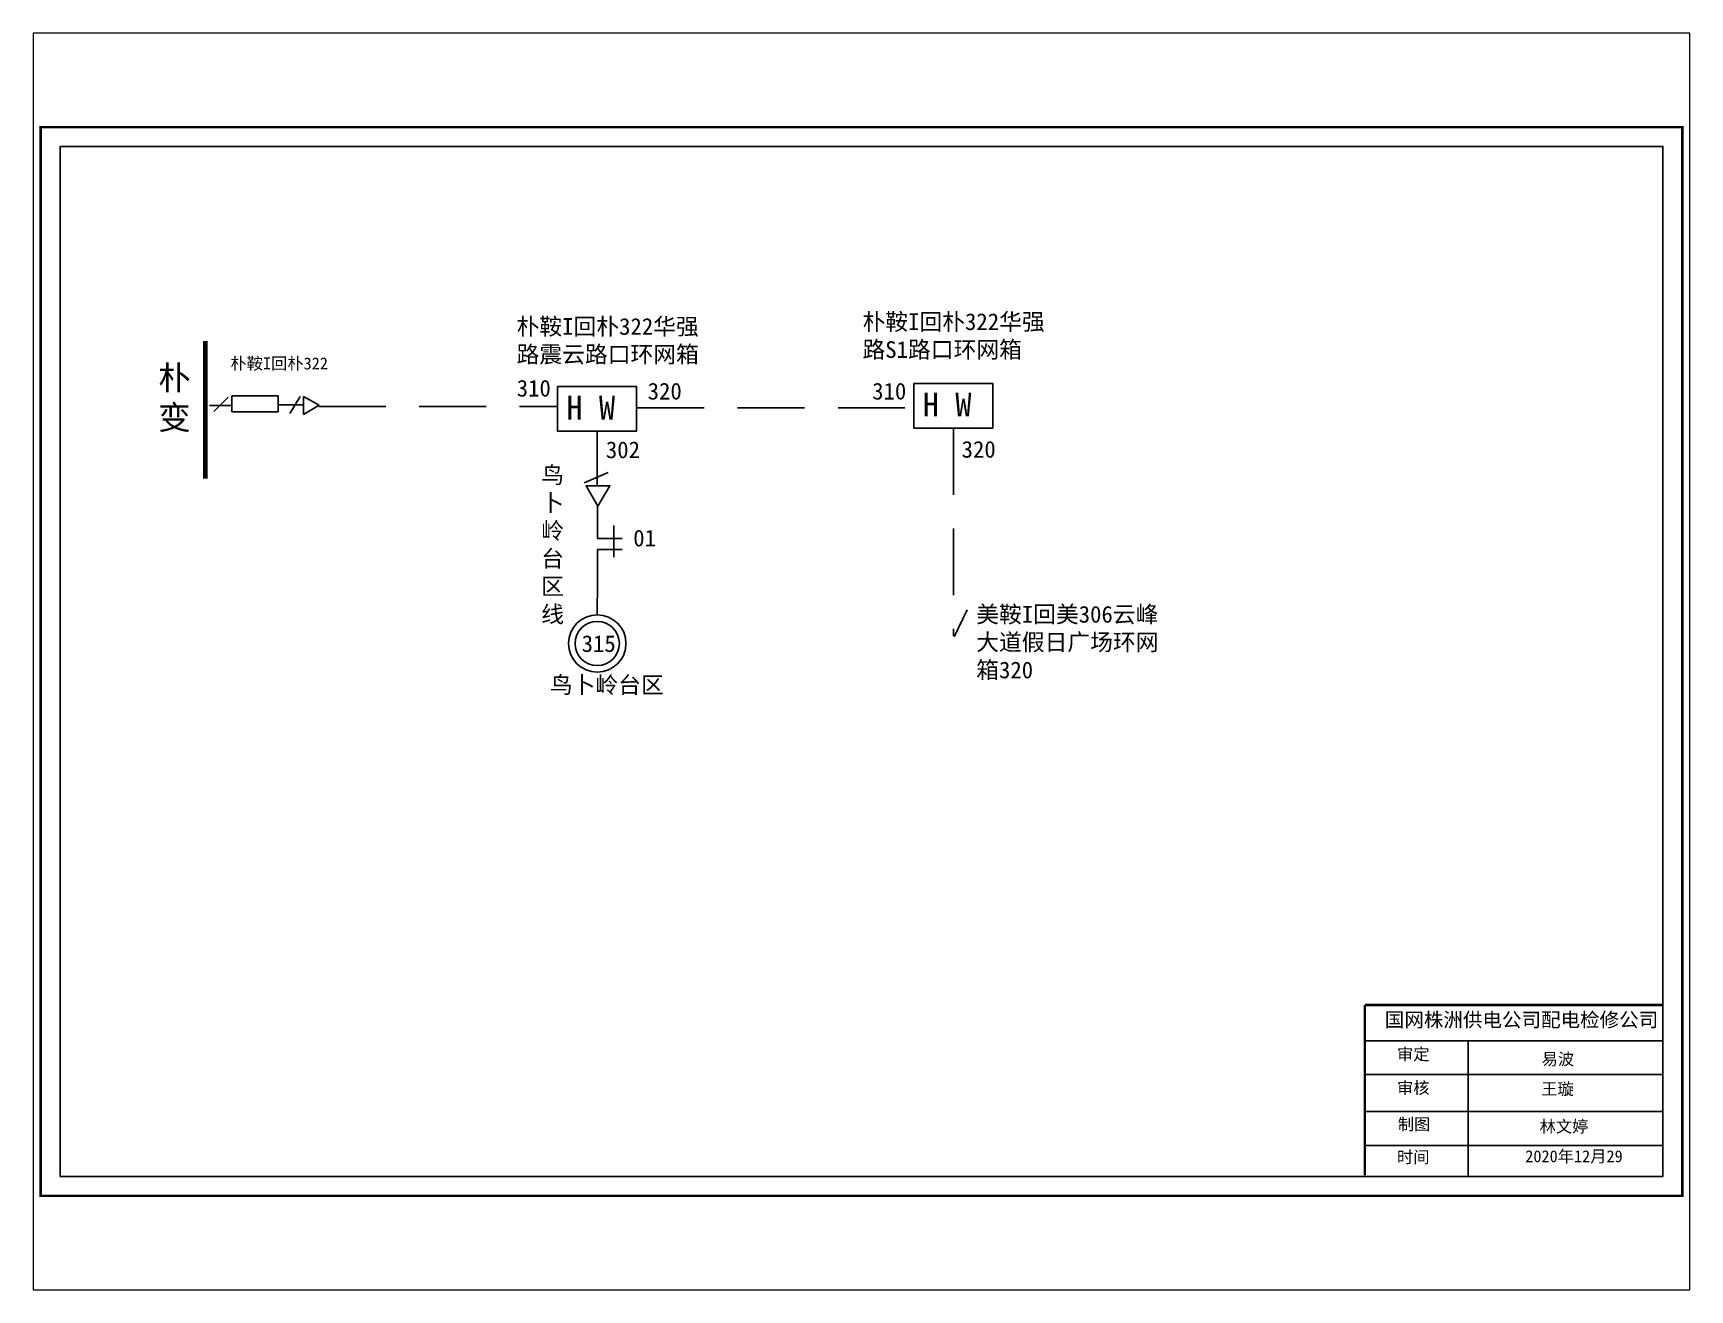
# Paper-space layout '布局1' of a CAD drawing. Extents: x 26 to 231, y 20 to 176.
# The model-space entities are those that its viewports show. They can reach past a viewport. Long polylines and large blocks are cut down to what shows.
import ezdxf

# ---------------------------------------------------------------- set-up
doc = ezdxf.new("R2010")
doc.units = 0
doc.header["$LTSCALE"] = 0.774411
doc.linetypes.add('ACAD_ISO02W100', pattern=[15, 12, -3])
doc.linetypes.add('DASHED2', pattern=[9.525, 6.35, -3.175])
doc.layers.get('0').update_dxf_attribs({"linetype": 'CONTINUOUS'})
doc.layers.add('MiniCADViewLayer', color=7, linetype='CONTINUOUS')
doc.styles.get("Standard").update_dxf_attribs({"font": '', "height": 2.5})
doc.styles.add('字体', font='KTGB2312.ttf', dxfattribs={"height": 2.5})
doc.styles.get('Standard').set_extended_font_data('SimSun')

msp = doc.modelspace()

# ---------------------------------------------------------------- linework, layer by layer
at = {"linetype": 'ACAD_ISO02W100'}
msp.add_line((152.65, 222.42), (147.97, 222.42), dxfattribs=at)
at = {"linetype": 'Continuous'}
for p, q in [((151.89, 224.15), (148.9, 221.15)), ((162.35, 222.6), (167.6, 222.6)), ((164.81, 220.73), (167, 224.35)), ((167.71, 220.58), (167.71, 224.35)), ((167.71, 224.35), (170.94, 222.53)), ((170.94, 222.53), (167.71, 220.58)), ((390.11, 89.29), (452.47, 89.29)), ((411.75, 89.28), (411.75, 60.95)), ((390.11, 82.19), (452.47, 82.19)), ((390.11, 74.44), (452.47, 74.44)), ((390.11, 67.33), (452.47, 67.33))]:
    msp.add_line(p, q, dxfattribs=at)
at = {"linetype": 'DASHED2'}
for p, q in [((170.9, 222.23), (220.89, 222.23)), ((237.62, 221.97), (295.35, 221.97)), ((229.18, 217.08), (229.18, 205.67))]:
    msp.add_line(p, q, dxfattribs=at)
for p, q in [((231.52, 208.36), (226.5, 206.23)), ((229.31, 201.5), (229.31, 194.54)), ((229.31, 194.54), (234.48, 194.54)), ((232.71, 190.67), (232.71, 197.31)), ((229.24, 192.24), (234.48, 192.24)), ((229.25, 192.21), (229.25, 185.64)), ((229.26, 185.64), (229.23, 178.57))]:
    msp.add_line(p, q)
at = {"color": 7, "linetype": 'DASHED2'}
msp.add_line((304.02, 173.97), (306.75, 179.59), dxfattribs=at)
at = {"linetype": 'Continuous', "const_width": 0.5}
msp.add_lwpolyline([(112.61, 280.77), (456.59, 280.77), (456.59, 56.8), (112.61, 56.8)], close=True, dxfattribs=at)
at = {"linetype": 'Continuous'}
for points in [[(116.66, 276.72), (452.54, 276.72), (452.54, 60.85), (116.66, 60.85)], [(220.89, 226.39), (237.46, 226.39), (237.46, 217.08), (220.89, 217.08)], [(295.56, 227.02), (312.13, 227.02), (312.13, 217.71), (295.56, 217.71)]]:
    msp.add_lwpolyline(points, close=True, dxfattribs=at)
for points, const_width in [([(147.1, 235.92), (147.12, 207.1)], 1), ([(390.07, 96.79), (390.07, 61.07)], 0.5), ([(390.11, 96.79), (452.47, 96.79)], 0.5)]:
    msp.add_lwpolyline(points, dxfattribs=dict(at, const_width=const_width))
at = {"linetype": 'ACAD_ISO02W100'}
msp.add_lwpolyline([(162.34, 224.43), (162.34, 221.09), (152.65, 221.09), (152.65, 224.43)], close=True, dxfattribs=at)
msp.add_lwpolyline([(229.38, 201.31), (231.87, 205.61), (226.9, 205.61)], close=True)
for radius in [6.02, 4.64]:
    msp.add_circle((229.23, 172.55), radius)
at = {"layer": 'MiniCADViewLayer', "color": 7, "linetype": 'DASHED2'}
msp.add_line((303.85, 217.71), (303.85, 174.13), dxfattribs=at)

# ---------------------------------------------------------------- texts
at = {"linetype": 'Continuous', "attachment_point": 1, "style": '字体'}
for s, insert, char_height, width in [('{\\fSimSun|b0|i0|c134|p2;朴鞍I回朴322华强路震云路口环网箱}', (212.33, 240.75), 3.5, 40.8871), ('{\\fSimSun|b0|i0|c134|p2;朴鞍I回朴322华强路S1路口环网箱}', (284.81, 241.75), 3.5, 40.8871), ('{\\fSimSun|b0|i0|c134|p2;朴鞍I回朴322}', (152.36, 232.5), 2.5, 22.8827), ('{\\fSimSun|b0|i0|c134|p2;朴变}', (137.23, 230.76), 5, 7.1977), ('{\\fSimSun|b0|i0|c134|p2;310}', (212.36, 227.81), 3.5, 10.1034), ('{\\fSimSun|b0|i0|c134|p2;320}', (239.8, 227.19), 3.5, 10.1034), ('{\\fSimSun|b0|i0|c134|p2;310}', (286.84, 227.19), 3.5, 10.1034), ('{\\fSimSun|b0|i0|c134|p2;H W}', (222.78, 224.5), 5, 13.4186), ('{\\fSimSun|b0|i0|c134|p2;H W}', (297.45, 225.13), 5, 13.4186), ('{\\fSimSun|b0|i0|c134|p2;302}', (231.04, 214.9), 3.5, 10.1034), ('{\\fSimSun|b0|i0|c134|p2;01}', (236.77, 196.4), 3.5, 10.1034), ('{\\fSimSun|b0|i0|c134|p2;美鞍I回美306云峰大道假日广场环网箱320}', (308.64, 180.43), 3.5, 40.8871), ('{\\fSimSun|b0|i0|c134|p2;315}', (225.96, 174.28), 3.5, 10.1034)]:
    msp.add_mtext(s, dxfattribs=dict(at, insert=insert, char_height=char_height, width=width))
at = {"color": 7, "linetype": 'Continuous', "true_color": 0xffffff, "attachment_point": 1, "style": '字体'}
for s, insert, char_height, width in [('{\\fSimSun|b0|i0|c134|p2;320}', (305.58, 215), 3.5, 10.1034), ('{\\fSimSun|b0|i0|c134|p2;鸟卜岭台区\\P线}', (217.49, 209.62), 3.5, 6.5311), ('{\\fSimSun|b0|i0|c134|p2;鸟卜岭台区}', (219.3, 165.63), 3.5, 30.7815), ('国网株洲供电公司配电检修公司', (394.25, 95.19), 3, 82.0179), ('{\\fSimSun|b0|i0|c134|p2;易波}', (427.11, 86.71), 2.5, 23.4615)]:
    msp.add_mtext(s, dxfattribs=dict(at, insert=insert, char_height=char_height, width=width))
at = {"linetype": 'Continuous', "char_height": 2.5, "width": 23.4615, "attachment_point": 1}
for s, insert in [('审定', (396.8, 87.73)), ('审核', (396.8, 80.67)), ('制图', (396.97, 73.05)), ('林文婷', (426.68, 72.58)), ('时间', (396.8, 66.16))]:
    msp.add_mtext(s, dxfattribs=dict(at, insert=insert))
at = {"color": 7, "linetype": 'Continuous', "true_color": 0xffffff, "char_height": 2.5, "width": 23.4615, "attachment_point": 1}
for s, insert in [('王璇', (427.02, 80.46)), ('2020年12月29', (423.68, 66.33))]:
    msp.add_mtext(s, dxfattribs=dict(at, insert=insert))

psp = doc.layouts.new('布局1')

# ---------------------------------------------------------------- viewports
at = {"layer": '0', "linetype": 'Continuous'}
psp.add_viewport(center=(128.5, 97.5), size=(205.6, 156), view_center_point=(284.6, 168.78), view_height=263.3982, dxfattribs=at)

doc.saveas('drawing.dxf')
